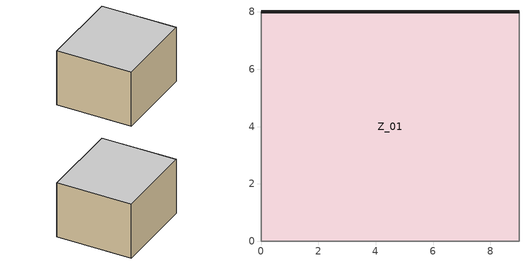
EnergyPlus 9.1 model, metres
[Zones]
Z_01
 floor adiabatic (F): 0,0 0,8 9,8 9,0 z0
 wall outside (W_Ext): 9,8 0,8 z0:6
 wall adiabatic (W_Int): 0,8 0,0 9,0 9,8 z0:6
 ceiling adiabatic (C): 0,0 9,0 9,8 0,8 z6
[Building]
H2020_SENSMAT_VENICE: North Axis {deg}=-110; Terrain=Suburbs; Loads Convergence Tolerance Value=0.04; Temperature Convergence Tolerance Value {deltaC}=0.4; Solar Distribution=FullExterior; Maximum Number of Warmup Days=25; Minimum Number of Warmup Days=6
[Site:Location]
Venice: Latitude {deg}=45.4; Longitude {deg}=12.33; Time Zone {hr}=1; Elevation {m}=10
[SizingPeriod:DesignDay] Day of Month=21; Dry-Bulb Temperature Range Modifier Type=DefaultMultipliers; Humidity Condition Type=WetBulb; Barometric Pressure {Pa}=101205; Rain Indicator=No; Snow Indicator=No; Daylight Saving Time Indicator=No; Solar Model Indicator=ASHRAEClearSky
Name | Month | Day Type | Maximum Dry-Bulb Temperature {C} | Daily Dry-Bulb Temperature Range {deltaC} | Wetbulb or DewPoint at Maximum Dry-Bulb {C} | Wind Speed {m/s} | Wind Direction {deg} | Sky Clearness
SUMMER | 7 | SummerDesignDay | 31.1 | 8.8 | 23.5 | 2.8 | 160 | 1
WINTER | 1 | WinterDesignDay | -4 | 0 | -4 | 1.8 | 50 | 0
MIDSEASON | 4 | Monday | 16.2 | 6.5 | 8 | 2.3 | 105 | 0.7
[Material] Roughness=Rough; Thermal Absorptance=0.9; Solar Absorptance=0.7; Visible Absorptance=0.7
Name | Thickness {m} | Conductivity {W/m-K} | Density {kg/m3} | Specific Heat {J/kg-K}
Bricks_0.12 | 0.12 | 1.31 | 2200 | 900
Marble_0.05 | 0.05 | 2.5 | 2700 | 880
Wood_0.04 | 0.04 | 0.17 | 700 | 2000
Plaster_0.03 | 0.03 | 0.6 | 2200 | 900
Wood_0.02 | 0.02 | 0.17 | 700 | 2000
[Material:AirGap]
Air_0.2: Thermal Resistance {m2-K/W}=0.16
[Construction]
F: Plaster_0.03, Wood_0.04, Wood_0.04, Marble_0.05
C: Marble_0.05, Wood_0.04, Wood_0.04, Plaster_0.03
W_Ext: Bricks_0.12, Bricks_0.12, Bricks_0.12, Plaster_0.03, Air_0.2, Wood_0.02
W_Int: Plaster_0.03, Bricks_0.12, Plaster_0.03, Air_0.2, Wood_0.02
[Zone]
Z_01: Type=1; Multiplier=1; Ceiling Height {m}=autocalculate; Volume {m3}=autocalculate; Floor Area {m2}=autocalculate; Part of Total Floor Area=Yes
[People]
Z_01: Zone or ZoneList=Z_01; Number of People Schedule=People; Number of People Calculation Method=People; Number of People=5; Fraction Radiant=0.3; Sensible Heat Fraction=autocalculate; Activity Level Schedule=ActivityLevel; Carbon Dioxide Generation Rate {m3/s-W}=3.82e-08; Enable ASHRAE 55 Comfort Warnings=No; Mean Radiant Temperature Calculation Type=ZoneAveraged; Clothing Insulation Calculation Method=ClothingInsulationSchedule
[Lights]
Z_01: Zone or ZoneList=Z_01; Schedule=Lights; Design Level Calculation Method=Watts/Area; Watts per Zone Floor Area {W/m2}=10; Return Air Fraction=0; Fraction Radiant=0.2; Fraction Visible=0.1; Fraction Replaceable=1; Return Air Fraction Calculated from Plenum Temperature=No
[ZoneInfiltration:DesignFlowRate]
Z_01: Zone or ZoneList=Z_01; Schedule=ON; Design Flow Rate Calculation Method=AirChanges/Hour; Air Changes per Hour {1/hr}=0.4; Constant Term Coefficient=1
[ZoneControl:Humidistat]
Z_01: Zone=Z_01; Humidifying Relative Humidity Setpoint Schedule=SetP_Humid; Dehumidifying Relative Humidity Setpoint Schedule=SetP_Dehumid
[ZoneControl:Thermostat]
Z_01: Zone or ZoneList=Z_01; Control Type Schedule=SetP_Thermostat; Control 1=Z_01
[ThermostatSetpoint:DualSetpoint]
Z_01: Heating Setpoint Temperature Schedule=SetP_H; Cooling Setpoint Temperature Schedule=SetP_C
[ZoneHVAC:IdealLoadsAirSystem]
Z_01: Availability Schedule=ON; Maximum Heating Supply Air Temperature {C}=50; Minimum Cooling Supply Air Temperature {C}=13; Maximum Heating Supply Air Humidity Ratio {kgWater/kgDryAir}=0.0156; Minimum Cooling Supply Air Humidity Ratio {kgWater/kgDryAir}=0.0077; Heating Limit=NoLimit; Cooling Limit=NoLimit; Heating Availability Schedule=ON; Cooling Availability Schedule=ON; Dehumidification Control Type=ConstantSensibleHeatRatio; Cooling Sensible Heat Ratio=0.7; Humidification Control Type=None; Demand Controlled Ventilation Type=None; Outdoor Air Economizer Type=NoEconomizer; Heat Recovery Type=None; Sensible Heat Recovery Effectiveness=0.7; Latent Heat Recovery Effectiveness=0.65
[Schedule:Day:Interval]
Lights_SummerDesignDay; Lights_WinterDesignDay; Lights_Day; People_SummerDesignDay; People_WinterDesignDay; People_Day: No, 08:00, 0, 20:00, 1, 24:00, 0
SetP_H_Day: No, 08:00, 18, 20:00, 21, 24:00, 18
SetP_C_Day: No, 08:00, 28, 20:00, 26, 24:00, 28
SetP_Dehumid_Day: No, 08:00, 55, 20:00, 55, 24:00, 55
SetP_Humid_Day: No, 08:00, 40, 20:00, 40, 24:00, 40
[Schedule:Week:Daily]
Lights: Lights_Day, Lights_Day, Lights_Day, Lights_Day, Lights_Day, Lights_Day, Lights_Day, Lights_Day, Lights_SummerDesignDay, Lights_WinterDesignDay, Lights_Day, Lights_Day
People: People_Day, People_Day, People_Day, People_Day, People_Day, People_Day, People_Day, People_Day, People_SummerDesignDay, People_WinterDesignDay, People_Day, People_Day
[Schedule:Week:Compact]
SetP_H: AllDays, SetP_H_Day
SetP_C: AllDays, SetP_C_Day
SetP_Dehumid: AllDays, SetP_Dehumid_Day
SetP_Humid: AllDays, SetP_Humid_Day
[Schedule:Year]
Lights: Lights, 1, 1, 12, 31
People: People, 1, 1, 12, 31
SetP_H: SetP_H, 1, 1, 12, 31
SetP_C: SetP_C, 1, 1, 12, 31
SetP_Dehumid: SetP_Dehumid, 1, 1, 12, 31
SetP_Humid: SetP_Humid, 1, 1, 12, 31
[Schedule:Constant]
Name | Hourly Value
ON | 1
ActivityLevel | 130
SetP_Thermostat | 4
